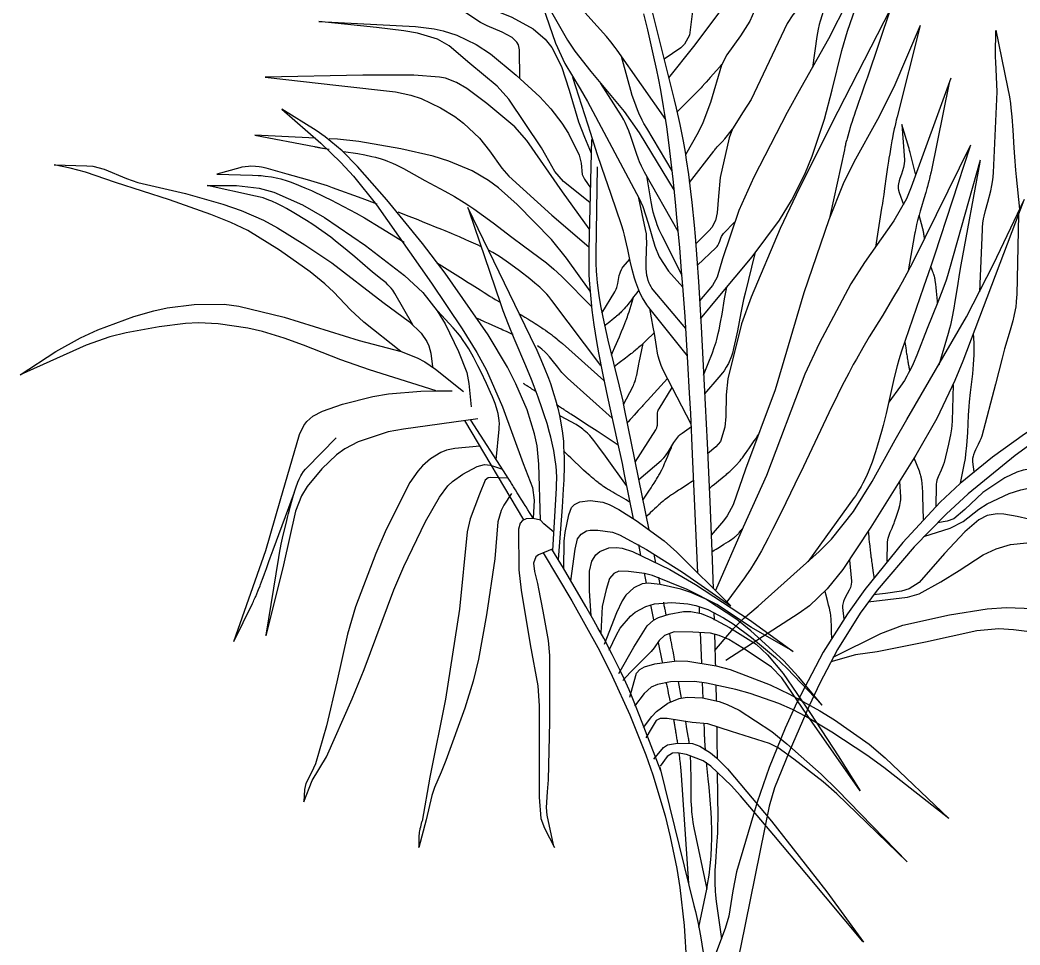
# Model space of a CAD drawing. Extents: x -537 to 919, y -2 to 1885.
# Drawn here: x -537 to 354, y 629 to 1455 of the extents above; entities that cross this region are included whole.
import ezdxf

# ---------------------------------------------------------------- set-up
doc = ezdxf.new("R2010")
doc.units = 0
doc.layers.get('0').update_dxf_attribs({"linetype": 'CONTINUOUS'})

msp = doc.modelspace()

# ---------------------------------------------------------------- linework, layer by layer
at = {"linetype": 'CONTINUOUS'}
for points in [[(136.06, 1726.6), (123.33, 1674.55), (115.14, 1647.1), (102.12, 1611.11), (95.91, 1593.02), (74.37, 1522.3), (63.6, 1472.21), (59.56, 1441.4), (55.33, 1433.12), (51.84, 1429.97), (36.95, 1419.86)], [(-184.16, 1678.38), (-126.38, 1602.75), (-120.87, 1594.57), (-112.3, 1576.82), (-99.49, 1538.78), (-92.11, 1520.24), (-64.56, 1463.99), (-49.02, 1436.75), (-42.6, 1427.09), (-28.39, 1408.77), (1.42, 1373.2), (14.63, 1354.25), (46.07, 1302.71)], [(41.14, 1403.09), (63.6, 1431.06), (94.93, 1473.29), (97.36, 1477.55), (100.61, 1486.83), (105.03, 1506.39), (108.64, 1515.53), (138.02, 1562.67), (145.31, 1578.17), (154.76, 1599.03), (160.54, 1608.84), (198.74, 1665.22)], [(195.53, 1606.06), (179.15, 1577.5), (153.69, 1527.41), (131.16, 1496.96), (124.74, 1482.82), (117.72, 1463.18), (113.54, 1453.74), (105.1, 1440.65), (92.85, 1423.66), (88.08, 1414.46), (78.28, 1381.06), (71.68, 1363.11), (67.51, 1354.54), (56.03, 1334.46)], [(225.63, 1610.9), (198.74, 1559.82), (194.94, 1551.86), (188.79, 1535.3), (178.17, 1501.42), (171.31, 1485.17), (163.63, 1473.76), (151.79, 1459.49), (146.83, 1451.78), (114.52, 1384.01), (107.55, 1372.73), (98.11, 1357.77), (94.93, 1349.63), (87.1, 1314.27), (85.56, 1297.62), (84.43, 1282.71), (82.7, 1275.88), (79.56, 1269.8), (77.31, 1267.12), (65.29, 1255)], [(226.15, 1612.86), (202.65, 1525.44), (201.75, 1522.22), (199.73, 1515.83), (197.48, 1509.51), (195.89, 1505.32), (192.53, 1496.99), (185.59, 1480.39), (182.27, 1472.07), (179.22, 1463.68), (177.84, 1459.45), (176.17, 1453.76), (175.43, 1450.89), (174.44, 1446.57), (173.27, 1439.99), (169.25, 1412.42)], [(38.4, 1365.99), (-4.95, 1427.91), (-6.73, 1430.39), (-10.46, 1435.25), (-14.38, 1439.98), (-22.56, 1449.2), (-33.65, 1461.35), (-39.02, 1467.53), (-44.13, 1473.87), (-46.55, 1477.12), (-49.6, 1481.57), (-51.04, 1483.84), (-53.09, 1487.33), (-55.88, 1492.74), (-90.03, 1565.34)], [(2.64, 1557.53), (46, 1383.59), (47.77, 1376.26), (51.02, 1361.52), (53.91, 1346.71), (55.64, 1336.8), (56.72, 1330.17), (58.69, 1316.89), (60.65, 1301.9), (61.81, 1291.88), (63.85, 1271.8), (64.73, 1261.74), (66.3, 1241.6), (67.63, 1221.44), (69.92, 1181.17), (73.56, 1111.88), (75.28, 1077.23), (77.68, 1025.26), (79.78, 973.27), (80.7, 947.27)], [(235.95, 1548.04), (200.69, 1471.42), (183.63, 1437.92), (158.88, 1394.24), (146.83, 1372.22), (116.98, 1314.49), (103.75, 1284.8), (89.06, 1241.59), (84.3, 1225.22), (80.24, 1218.01), (68.65, 1204.16)], [(69.54, 1188.18), (85.14, 1207.21), (115.5, 1243.55), (139.93, 1276.18), (150.75, 1293.64), (162.58, 1317.11), (169.16, 1333.24), (180.13, 1366.33), (186.97, 1392.56), (195.5, 1427.64), (200.69, 1444.9), (219.3, 1498.93), (234.42, 1544.73)], [(-233.55, 1500.57), (-187.65, 1491.18), (-170.79, 1486.38), (-138.01, 1473.33), (-98.88, 1457.26), (-79.93, 1447.02), (-69.02, 1437.8), (-63.26, 1430.23), (-54.64, 1413.2), (-47.58, 1392.17), (-39.21, 1363.98), (-34.03, 1350.25), (-27.95, 1336.12)], [(-91.78, 1402.9), (-92.11, 1428.23), (-92.95, 1432.54), (-94.29, 1435.02), (-98.49, 1439.18), (-107.4, 1444.04), (-120.82, 1449.58), (-126.77, 1452.66), (-156.66, 1472.4), (-172.67, 1479.9), (-233.55, 1500.57)], [(-82.8, 1500.61), (-59.79, 1434), (-51.64, 1416.07), (-38.01, 1393.38), (-31.39, 1381.94), (14.63, 1295.51), (17.9, 1288.43), (22.89, 1273.41), (28.87, 1253.11), (32.74, 1243.52), (41.07, 1230.68), (53.78, 1216.39)], [(238.88, 1464.74), (186, 1361.61), (154.67, 1298.75), (140.52, 1268.7), (114.52, 1207.4), (106.14, 1183.58), (93.95, 1134.72), (92.41, 1120.43), (92.12, 1101.09), (91.02, 1091.5), (87.18, 1078.78), (83.18, 1073.82), (75.73, 1067.86)], [(238.88, 1464.74), (218.32, 1403.85), (216.69, 1399.08), (215.58, 1395.9), (213.35, 1389.56), (210.36, 1381.1), (208.88, 1376.86), (207.42, 1372.62), (206.7, 1370.5), (205.29, 1366.24), (204.6, 1364.11), (203.59, 1360.91), (202.72, 1358.05), (202.29, 1356.62), (201.66, 1354.47), (200.76, 1351.24), (200.18, 1349.08), (199.89, 1348), (199.48, 1346.37), (198.94, 1344.2), (198.68, 1343.11), (198.3, 1341.48), (197.76, 1339.02), (184.95, 1279.37)], [(67.15, 961.45), (62.44, 1067.36), (60.72, 1103.75), (59.78, 1121.94), (58.26, 1149.22), (55.67, 1190.12), (53.71, 1217.37), (52.65, 1230.99), (50.95, 1251.42), (48.48, 1278.64), (47.14, 1292.25), (45.01, 1312.66), (41.51, 1343.26), (39.34, 1359.62), (37.69, 1370.5), (36.51, 1377.74), (33.96, 1392.18), (31.88, 1402.98), (30.43, 1410.16), (27.38, 1424.5), (22.45, 1445.94), (18.97, 1460.18)], [(-29.1, 1291.89), (-52.77, 1310.79), (-60.55, 1319.69), (-68.36, 1333.9), (-72.44, 1340.85), (-101.48, 1384.07), (-111.84, 1395.78), (-136.13, 1416.02), (-154.58, 1431.7), (-165.17, 1437.62), (-183.01, 1443.04), (-195.1, 1445.18), (-219.5, 1447.96), (-271.02, 1453.6)], [(-271.02, 1453.6), (-184.84, 1448.9), (-168.23, 1446.88), (-160.05, 1445.02), (-147.99, 1441.17), (-130.51, 1432.93), (-117.8, 1424.66), (-94.92, 1405.68), (-73.93, 1386.15), (-64.01, 1375.62), (-54.07, 1362.71), (-48.4, 1353.54), (-38.72, 1334.28), (-37.09, 1327.02), (-35.97, 1317.05), (-34.03, 1312.67), (-28.76, 1305.11)], [(265.32, 1450.01), (241.82, 1395.01), (227.33, 1365.97), (206.18, 1328.1), (196.78, 1308.57), (183.89, 1276.56), (161.52, 1211.33), (136.06, 1124.9), (109.62, 1054.18), (98.64, 1022.14), (93.39, 1012.42), (90.04, 1008.02), (78.94, 995.16)], [(265.32, 1450.01), (244.76, 1368.49), (244.03, 1365.52), (243.56, 1363.53), (243.25, 1362.2), (242.66, 1359.55), (242.23, 1357.56), (241.95, 1356.23), (241.41, 1353.56), (240.63, 1349.56), (240.13, 1346.88), (239.81, 1345.1), (239.18, 1341.52), (238.85, 1339.51), (238.19, 1335.48), (237.56, 1331.44), (237.15, 1328.75), (236.35, 1323.36), (235.2, 1315.27), (233.68, 1304.47), (232.9, 1299.08), (232.1, 1293.69), (231.69, 1291), (231.05, 1286.96), (225.45, 1252.21)], [(332.79, 1445.73), (343.41, 1394.98), (345.01, 1386.19), (345.86, 1380.29), (346.34, 1376.35), (347.13, 1368.44), (348.01, 1356.53), (348.91, 1340.6), (349.39, 1332.64), (350.3, 1320.72), (350.9, 1314.79), (354.12, 1285.96)], [(334.04, 1390.66), (332.79, 1417.54), (332.74, 1418.54), (332.68, 1420.56), (332.64, 1422.58), (332.63, 1423.92), (332.64, 1426.61), (332.65, 1427.96), (332.69, 1430.65), (332.89, 1438.72), (332.96, 1442.76), (332.99, 1444.78)], [(44.2, 1320.11), (21.49, 1358.17), (19, 1362.56), (17.45, 1365.55), (14.58, 1371.65), (13.26, 1374.75), (10.82, 1381.06), (8.62, 1387.45), (7.28, 1391.75), (4.84, 1400.41), (-0.9, 1422.12)], [(88.3, 1414.99), (86.62, 1413.12), (83.29, 1409.35), (81.09, 1406.82), (78.14, 1403.46), (76.67, 1401.78), (74.44, 1399.27), (73.32, 1398.02), (71.06, 1395.55), (69.92, 1394.32), (68.19, 1392.5), (66.44, 1390.69), (65.55, 1389.8), (48.57, 1372.8)], [(-29.71, 1268.47), (-53.7, 1301.39), (-85.55, 1347.43), (-96.1, 1359.52), (-121.15, 1380.31), (-138.82, 1393.66), (-148.13, 1399.11), (-158.05, 1402.82), (-163.3, 1403.8), (-186.09, 1405.62), (-231.68, 1405.68), (-318.79, 1403.8)], [(-318.79, 1403.8), (-253.22, 1396.29), (-202.64, 1390.65), (-188.79, 1387.83), (-179.82, 1384.78), (-162.36, 1376.56), (-149.7, 1368.7), (-141.94, 1362.77), (-127.7, 1349.31), (-118.84, 1338.02), (-107.85, 1322.47), (-101.48, 1315.49), (-63.07, 1280.72), (-30.12, 1252.53)], [(57.91, 1155.07), (23.45, 1198.27), (21.72, 1200.55), (20.64, 1202.11), (18.63, 1205.32), (17.7, 1206.96), (15.98, 1210.32), (14.43, 1213.77), (13.48, 1216.12), (11.76, 1220.91), (10.61, 1224.58), (8.59, 1232.07), (6.83, 1239.7), (4.64, 1249.96), (3.52, 1255.08), (1.69, 1262.68), (0.67, 1266.42), (-1.04, 1271.94), (-10.29, 1299.08), (-18.52, 1323.19), (-22.56, 1335.28), (-28.45, 1353.46), (-44.26, 1403.53)], [(292.74, 1402.96), (257.49, 1305.72), (253.13, 1295.33), (242.01, 1275.75), (215.67, 1238.53), (203.63, 1219.29), (175.25, 1166.08), (162.5, 1138.75), (128.23, 1048.38), (107.66, 1002.22), (82.75, 945.79)], [(49.64, 1266.2), (19.53, 1319.08), (18.56, 1320.84), (16.79, 1324.43), (15.19, 1328.11), (14.2, 1330.6), (12.37, 1335.65), (7.28, 1351), (5.43, 1356.03), (4.42, 1358.51), (2.22, 1363.36), (0.99, 1365.73), (-1.04, 1369.18), (-19.39, 1398.16)], [(291.2, 1398.7), (275.12, 1319.47), (274.68, 1317.38), (274.37, 1315.98), (274.15, 1315.05), (273.71, 1313.2), (273.37, 1311.81), (272.65, 1309.05), (271.9, 1306.29), (271.39, 1304.45), (270.33, 1300.78), (268.7, 1295.29), (266.5, 1287.98), (265.43, 1284.32), (264.39, 1280.65), (263.88, 1278.81), (263.16, 1276.04), (262.54, 1273.58), (262.25, 1272.35), (261.82, 1270.49), (261.42, 1268.63), (261.22, 1267.7), (260.85, 1265.83), (260.68, 1264.9), (260.43, 1263.49), (254.83, 1230.88)], [(318.66, 1212.26), (320.92, 1267.86), (321.03, 1269.77), (321.42, 1273.57), (322.02, 1277.35), (322.5, 1279.85), (323.66, 1284.84), (325.64, 1292.3), (328.3, 1302.25), (329.43, 1307.24), (330.31, 1312.27), (330.63, 1314.79), (330.91, 1318.61), (334.04, 1390.66)], [(-73.19, 1008.65), (-74.61, 1058.5), (-76.27, 1074.88), (-78.55, 1085.65), (-85.26, 1106.92), (-95.15, 1130.25), (-102.73, 1145.12), (-120.04, 1173.86), (-158.24, 1228.86), (-178.36, 1255.36), (-210.21, 1294.2), (-236.33, 1324.16), (-250.23, 1338.12), (-265.29, 1350.63), (-273.39, 1356.15), (-303.92, 1375.38)], [(-303.92, 1375.38), (-269.13, 1344.76), (-251.31, 1327.71), (-240.15, 1315.59), (-219.44, 1289.93), (-170.45, 1220.14), (-143.05, 1179.16), (-129.98, 1158.19), (-121.46, 1142.51), (-107.26, 1109.77), (-88.81, 1059.21), (-80.32, 1037.61), (-78.87, 1026.46), (-79.76, 1010.13)], [(59.63, 1309.95), (81.22, 1337.84), (81.56, 1338.27), (82.24, 1339.1), (82.95, 1339.92), (83.43, 1340.45), (84.41, 1341.5), (85.92, 1343.06), (87.92, 1345.13), (88.91, 1346.19), (89.87, 1347.26), (90.33, 1347.81), (91.02, 1348.65), (97.93, 1357.41)], [(248.92, 1361.64), (251.28, 1330.06), (251.32, 1328.96), (251.2, 1326.77), (250.84, 1324.57), (250.5, 1323.11), (249.63, 1320.17), (248.62, 1317.24), (247.29, 1313.36), (246.72, 1311.43), (246.06, 1308.56), (245.87, 1307.13), (245.78, 1305.25), (245.82, 1304.31), (245.99, 1302.92), (246.56, 1300.84), (250.5, 1290.08)], [(261.52, 1316.85), (261.06, 1318.65), (260.16, 1322.25), (258.39, 1329.47), (257.47, 1333.07), (256.84, 1335.46), (256.51, 1336.66), (256.01, 1338.44), (255.48, 1340.22), (255.21, 1341.11), (248.92, 1361.64)], [(-273.82, 1349.37), (-328.16, 1352.13)], [(-328.16, 1352.13), (-274.77, 1341.79), (-274.29, 1341.7), (-273.33, 1341.52), (-272.36, 1341.34), (-271.72, 1341.22), (-271.29, 1341.15), (-270.44, 1340.99), (-269.48, 1340.83), (-268.83, 1340.71), (-267.55, 1340.49), (-266.9, 1340.38), (-265.62, 1340.17), (-261.76, 1339.53)], [(-29.09, 1212.8), (-49.96, 1242.2), (-63.46, 1259.08), (-93.98, 1290.12), (-110.69, 1305.04), (-119.65, 1311.66), (-134.26, 1320.18), (-155.01, 1328.85), (-169.12, 1333.3), (-197.96, 1339.91), (-235.33, 1346.53), (-254.16, 1348.37), (-261.74, 1348.75)], [(-27.64, 1348.08), (-30.18, 1250.19), (-30.28, 1242.67), (-30.26, 1237.66), (-29.99, 1227.65), (-29.75, 1222.65), (-29.08, 1212.66), (-28.16, 1202.69), (-27.42, 1196.05), (-25.68, 1182.78), (-23.33, 1167.88), (-21.58, 1157.96), (-17.72, 1138.15), (-13.51, 1118.38), (-4.73, 1078.9), (-0.5, 1059.19), (1.51, 1049.34), (9.38, 1009.78)], [(310.37, 1343.05), (259.45, 1239.92), (253.56, 1228.5), (249.44, 1220.99), (246.62, 1216.03), (240.85, 1206.17), (231.97, 1191.5), (220.05, 1171.98), (214.2, 1162.17), (208.49, 1152.27), (205.72, 1147.28), (201.67, 1139.73), (195.65, 1127.97), (191.72, 1120.08), (184.04, 1104.23), (161.43, 1056.41), (153.71, 1040.56), (149.77, 1032.67), (141.29, 1015.47), (133.78, 1000.15), (129.93, 992.54), (123.9, 981.29), (119.67, 973.92), (117.47, 970.29), (114.06, 964.91), (110.49, 959.64), (108.64, 957.04), (93.08, 935.54)], [(309.57, 1341.42), (278.06, 1244.83), (274.9, 1235.29), (268.41, 1216.29), (255.16, 1178.38), (248.68, 1159.38), (246.25, 1151.55), (244.79, 1146.29), (242.18, 1135.68), (235.18, 1103.59), (232.53, 1092.95), (231.05, 1087.67), (227.45, 1075.49), (225.55, 1069.4), (222.48, 1060.35), (220.23, 1054.4), (219.03, 1051.47), (217.13, 1047.13), (214.36, 1041.46), (212.88, 1038.69), (210.5, 1034.63), (207.93, 1030.67), (206.57, 1028.74), (165.06, 971.42)], [(-249.02, 1337.56), (-236.27, 1335.58), (-229.92, 1334.47), (-223.59, 1333.15), (-220.44, 1332.4), (-215.23, 1330.89), (-211.84, 1329.71), (-209.6, 1328.85), (-205.18, 1326.99), (-201.91, 1325.47), (-195.46, 1322.22), (-176.41, 1311.73), (-158.64, 1302.16), (-149.87, 1297.21), (-141.28, 1291.96), (-137.07, 1289.18), (-132.7, 1286.17), (-124.07, 1280.03), (-115.55, 1273.77), (-98.67, 1260.99), (-88.4, 1253.37), (-74.67, 1243.25), (-67.95, 1238.01), (-61.44, 1232.56), (-58.29, 1229.72), (-53.7, 1225.29), (-27.77, 1199.06)], [(319.05, 1329.82), (291.56, 1232.71), (289.75, 1226.66), (288.45, 1222.66), (285.66, 1214.72), (281.12, 1202.92), (271.57, 1179.46), (262.43, 1155.84), (259.13, 1148.09), (257.35, 1144.29), (254.82, 1139.31), (253.47, 1136.88), (251.34, 1133.29), (247.84, 1128.08), (237.44, 1113.76)], [(-197.74, 1159), (-230.79, 1185.25), (-242.72, 1196.25), (-257.67, 1212), (-265.58, 1219.43), (-278.62, 1229.98), (-306.05, 1249.34), (-334.36, 1267.02), (-349.36, 1274.26), (-367.43, 1281.4), (-404.02, 1294.2), (-452.3, 1309.87), (-479.1, 1319.08), (-492.77, 1322.68), (-506.96, 1325.53)], [(-506.96, 1325.53), (-477.86, 1324.82), (-472.61, 1324.33), (-462.42, 1321.63), (-442.54, 1313.27), (-432.42, 1309.87), (-389.82, 1299.9), (-356.54, 1290.57), (-340.13, 1284.94), (-320.45, 1276.25), (-307.86, 1269.41), (-283.33, 1254.32), (-259.46, 1238.15), (-213.76, 1203.05), (-190.16, 1185.39), (-179.81, 1175.51), (-174.67, 1168.08), (-172.83, 1164.03), (-171.16, 1157.48), (-169.48, 1145.22)], [(-218.88, 1290.53), (-232.18, 1295.46), (-258.84, 1305.15), (-263.25, 1306.7), (-272.12, 1309.6), (-281.06, 1312.28), (-299.12, 1317.37), (-311.55, 1320.94), (-317.86, 1322.53), (-322.07, 1323.37), (-324.18, 1323.7), (-327.33, 1324.06), (-331.5, 1324.25), (-333.58, 1324.2), (-336.68, 1323.92), (-339.75, 1323.38), (-341.27, 1323), (-361.88, 1317.37)], [(-22.57, 1323.93), (-23.84, 1246.38), (-23.86, 1241.17), (-23.79, 1237.7), (-23.48, 1230.78), (-23.25, 1227.32), (-22.62, 1220.43), (-21.81, 1213.54), (-21.17, 1208.96), (-19.69, 1199.82), (-17.74, 1189.55), (-16.3, 1182.72), (-13.17, 1169.08), (-3.06, 1128.24), (0.07, 1114.63), (1.51, 1107.82), (23.5, 999.94)], [(318.51, 1327.92), (301.56, 1236.47), (300.36, 1229.63), (298.26, 1215.9), (296.41, 1203.68), (295.4, 1197.59), (293.66, 1188.51), (292.3, 1182.51), (291.55, 1179.52), (290.31, 1175.07), (281.98, 1146.74)], [(-361.88, 1317.37), (-330.03, 1316.43), (-325.01, 1316.18), (-322.5, 1315.98), (-318.75, 1315.58), (-313.15, 1314.74), (-307.59, 1313.62), (-304.83, 1312.94), (-299.34, 1311.35), (-296.62, 1310.44), (-292.56, 1308.91), (-283.54, 1305.15), (-277.61, 1302.55), (-265.95, 1297.13), (-260.21, 1294.31), (-248.88, 1288.48), (-237.72, 1282.38), (-230.35, 1278.17), (-215.75, 1269.45), (-194.71, 1256.52)], [(52.99, 1226.69), (35.2, 1262.12), (33.66, 1265.32), (32.7, 1267.49), (30.93, 1271.91), (30.12, 1274.15), (28.65, 1278.68), (27.38, 1283.27), (26.64, 1286.35), (25.41, 1292.56), (21.46, 1315.69)], [(-186.98, 1182.7), (-203.11, 1210.89), (-204.93, 1213.68), (-206.3, 1215.42), (-207.27, 1216.53), (-209.34, 1218.65), (-210.99, 1220.17), (-214.45, 1223.08), (-221.63, 1228.67), (-225.12, 1231.54), (-238.87, 1243.39), (-245.81, 1249.24), (-256.35, 1257.88), (-260.25, 1260.94), (-268.21, 1266.8), (-276.37, 1272.36), (-281.92, 1275.93), (-293.27, 1282.81), (-299.73, 1286.5), (-302.99, 1288.28), (-307.94, 1290.8), (-312.98, 1293.1), (-315.53, 1294.14), (-320.71, 1295.99), (-323.34, 1296.77), (-327.35, 1297.76), (-370.65, 1307.02)], [(-370.65, 1307.02), (-344.39, 1307.02), (-324.18, 1304.76), (-311.01, 1301.08), (-285.46, 1289.93), (-265.91, 1278.72), (-229.38, 1253.61), (-194.47, 1226.86), (-178.26, 1211.6), (-165.32, 1195.43), (-158.22, 1183.77), (-146.31, 1158.9), (-139.04, 1140.14), (-137.08, 1130.42), (-134.95, 1109.77)], [(56.37, 1179.65), (27.36, 1213.99), (26.14, 1215.56), (25.42, 1216.65), (24.17, 1218.91), (23.64, 1220.08), (22.75, 1222.49), (22.07, 1224.99), (21.72, 1226.7), (21.24, 1230.21), (21.04, 1232.92), (20.97, 1238.49), (21.43, 1249.92), (21.58, 1255.64), (21.43, 1261.25), (21.17, 1263.99), (20.51, 1268.01), (14.44, 1295.87)], [(82.35, 892.16), (98.85, 911.86), (107.75, 920.92), (120.79, 931.86), (127.25, 937.39), (175.23, 980.61), (186.35, 991.65), (205.81, 1016.16), (222.65, 1042.93), (243.23, 1080.08), (253.57, 1098.48), (306.74, 1190), (330.94, 1236.97), (358.35, 1294.92)], [(357.98, 1294.12), (303.52, 1150.54), (296.43, 1133.11), (280.13, 1099.3), (261.65, 1066.5), (221.26, 1002.22), (196.45, 964.54), (182.49, 947.17), (166.55, 932.04), (157.61, 925.61), (92, 883.37)], [(-138.5, 1287.79), (-82.42, 1172.43), (-76.65, 1160.23), (-73.88, 1154.04), (-69.91, 1144.64), (-66.2, 1135.13), (-64.46, 1130.34), (-61.26, 1120.67), (-59.81, 1115.8), (-57.84, 1108.46), (-56.3, 1101.89), (-55.62, 1098.59), (-54.71, 1093.63), (-53.61, 1086.15), (-52.85, 1078.65), (-52.6, 1074.88), (-52.34, 1068.79), (-52.25, 1064.73), (-52.23, 1056.61), (-52.54, 1044.41), (-52.94, 1036.28), (-54.02, 1020.05), (-57.49, 973.39)], [(-62.25, 981.34), (-58.99, 1037.14), (-58.85, 1040.2), (-58.81, 1046.31), (-59.07, 1052.41), (-59.4, 1056.47), (-60.4, 1064.58), (-61.42, 1070.63), (-62.22, 1074.66), (-64.07, 1082.69), (-65.12, 1086.69), (-67.39, 1094.67), (-69.89, 1102.6), (-71.64, 1107.86), (-75.32, 1118.32), (-78.85, 1127.76), (-81.31, 1133.99), (-86.39, 1146.31), (-96.76, 1170.74), (-101.77, 1182.99), (-106.48, 1195.37), (-108.68, 1201.63), (-136.96, 1284.62)], [(-126.67, 1252.81), (-128.76, 1253.77), (-132.96, 1255.67), (-137.16, 1257.54), (-139.97, 1258.77), (-145.6, 1261.21), (-149.83, 1263.02), (-152.66, 1264.21), (-158.32, 1266.58), (-161.16, 1267.75), (-166.83, 1270.08), (-172.52, 1272.39), (-176.31, 1273.92), (-183.91, 1276.97), (-191.19, 1279.87), (-194.83, 1281.31), (-200.31, 1283.46)], [(269.28, 1259.83), (269.25, 1260.05), (269.18, 1260.47), (269.11, 1260.9), (269.07, 1261.19), (268.99, 1261.76), (268.87, 1262.62), (268.76, 1263.38), (268.71, 1263.76), (268.63, 1264.34), (268.57, 1264.72), (268.54, 1264.91), (268.5, 1265.19), (268.43, 1265.62), (268.36, 1266), (268.32, 1266.19), (268.27, 1266.47), (268.21, 1266.75), (268.19, 1266.89), (268.13, 1267.18), (268.1, 1267.32), (268.05, 1267.53), (267.98, 1267.81), (267.95, 1267.95), (267.89, 1268.16), (267.84, 1268.37), (267.81, 1268.47), (264.43, 1280.81)], [(353.06, 1281.17), (351.53, 1209.53), (351.45, 1207.39), (351.12, 1203.13), (350.59, 1198.9), (350.13, 1196.09), (348.99, 1190.5), (347.99, 1186.33), (345.69, 1178.02), (340.69, 1161.45), (338.41, 1153.14), (332.47, 1129.92), (320.3, 1083.6), (319.43, 1081), (318.71, 1079.29), (317.04, 1075.91), (314.74, 1071.43), (313.72, 1069.18), (312.89, 1066.91), (312.57, 1065.76), (312.16, 1063.44), (312.08, 1062.27), (312.17, 1060.48), (313.23, 1051.7)], [(66.69, 1236.02), (83.18, 1251.41), (84.24, 1252.6), (84.82, 1253.48), (85.78, 1255.41), (86.58, 1257.46), (87.62, 1260.22), (88.22, 1261.54), (89.34, 1263.37), (90.04, 1264.18), (99.81, 1274.3)], [(-19.43, 1146.68), (-63.07, 1204.62), (-65.79, 1208.01), (-67.71, 1210.17), (-71.77, 1214.31), (-73.89, 1216.29), (-78.28, 1220.11), (-82.82, 1223.79), (-92.11, 1230.93), (-99.85, 1236.76), (-103.75, 1239.6), (-109.72, 1243.67), (-115.88, 1247.42), (-119.05, 1249.15)], [(-18.45, 1193.13), (-6.87, 1212.14), (-5.7, 1214.5), (-5.11, 1216.17), (-4.26, 1219.67), (-2.94, 1226.84), (-2.33, 1229.12), (-1.96, 1230.23), (-1.01, 1232.32), (-0.43, 1233.31), (0.63, 1234.69), (6.48, 1241.32)], [(117.78, 1246.32), (109.28, 1211.2), (107.92, 1205.28), (105.47, 1193.38), (102.42, 1177.46), (100.8, 1169.52), (99.02, 1161.59), (98.04, 1157.65), (97.26, 1154.99), (96.64, 1153.25), (95.17, 1149.86), (94.34, 1148.2), (92.49, 1144.97), (90.44, 1141.87), (88.97, 1139.86), (85.87, 1136.04), (73.08, 1121.26)], [(-165.86, 1238.49), (-151.78, 1229.56), (-144.74, 1225.09), (-137.71, 1220.63), (-134.19, 1218.4), (-127.14, 1213.94), (-123.62, 1211.72), (-118.34, 1208.38), (-118.03, 1208.19), (-117.41, 1207.8), (-116.79, 1207.41), (-116.38, 1207.15), (-115.55, 1206.64), (-114.93, 1206.26), (-113.68, 1205.5), (-112.43, 1204.74), (-109.94, 1203.23)], [(280.92, 1202.41), (280.77, 1203.91), (280.48, 1206.93), (279.93, 1212.97), (279.64, 1215.98), (279.31, 1218.97), (279.13, 1220.46), (278.83, 1222.67), (278.76, 1223.14), (278.58, 1224.07), (278.36, 1225), (278.19, 1225.62), (278.07, 1226.03), (277.82, 1226.85), (277.51, 1227.76), (277.3, 1228.37), (276.85, 1229.59), (276.38, 1230.8), (275.76, 1232.43), (275.46, 1233.24), (275.03, 1234.46), (274.82, 1235.07)], [(14.43, 1213.76), (13.34, 1212.38), (12.63, 1211.46), (11.21, 1209.6), (9.8, 1207.73), (7.93, 1205.24), (6.98, 1204), (5.55, 1202.15), (4.83, 1201.23), (3.36, 1199.41), (2.61, 1198.51), (1.46, 1197.18), (0.29, 1195.87), (-0.31, 1195.23), (-0.84, 1194.67), (-1.2, 1194.3), (-1.93, 1193.58), (-3.04, 1192.52), (-3.8, 1191.84), (-4.31, 1191.38), (-5.34, 1190.49), (-6.13, 1189.83), (-7.71, 1188.54), (-9.32, 1187.26), (-11.46, 1185.57), (-12.53, 1184.72), (-14.13, 1183.44), (-14.92, 1182.79), (-16.1, 1181.81)], [(72.22, 1137.79), (76.37, 1148.4), (80.08, 1157.83), (81.78, 1162.59), (83.31, 1167.42), (83.99, 1169.86), (85.27, 1174.99), (86.04, 1178.42), (87.43, 1185.32), (88.68, 1192.24), (90.99, 1206.11), (92.83, 1216.5)], [(-9.89, 1155.72), (-8.9, 1158.08), (-6.89, 1162.81), (-2.85, 1172.25), (-0.86, 1176.98), (0.45, 1180.15), (1.09, 1181.73), (2.04, 1184.12), (2.98, 1186.51), (3.44, 1187.71), (3.71, 1188.44), (4.24, 1189.91), (4.76, 1191.38), (5.09, 1192.37), (5.73, 1194.35), (6.66, 1197.33), (8.46, 1203.31), (9.38, 1206.3), (9.85, 1207.79)], [(-537.49, 1138.25), (-505.55, 1158.9), (-483.48, 1171.29), (-468.07, 1178.25), (-435.97, 1190.24), (-418.15, 1195.4), (-406.18, 1197.89), (-382.01, 1200.92), (-355.43, 1201.26), (-342.26, 1199.49), (-301.79, 1189.52), (-235.06, 1168.87), (-197.43, 1158.9), (-183.12, 1153.34), (-176.34, 1149.73), (-166.9, 1143.24), (-142.05, 1123.3)], [(-112.75, 1062.5), (-110.1, 1089.83), (-109.99, 1091.38), (-109.93, 1094.47), (-110.11, 1097.54), (-110.35, 1099.58), (-111.08, 1103.63), (-111.83, 1106.65), (-112.41, 1108.66), (-113.75, 1112.66), (-116.11, 1118.61), (-117.84, 1122.56), (-121.46, 1130.42), (-126.48, 1141.11), (-129.04, 1146.35), (-133.04, 1154.04), (-137.3, 1161.48), (-139.57, 1165.09), (-142.76, 1169.78), (-144.44, 1172.07), (-147.06, 1175.42), (-151.28, 1180.27), (-165.16, 1195.2)], [(61.2, 1094.09), (36.18, 1142.48), (34.37, 1146.44), (33.37, 1149.15), (32.78, 1150.99), (31.76, 1154.72), (31.12, 1157.57), (30.07, 1163.35), (28.34, 1175.02), (27.36, 1180.79), (24.21, 1197.31)], [(-97.7, 1174.09), (-98.89, 1174.63), (-100.48, 1175.34), (-101.27, 1175.7), (-103.65, 1176.77), (-106.82, 1178.19), (-108.41, 1178.91), (-113.17, 1181.05), (-119.52, 1183.9), (-122.69, 1185.33), (-124.28, 1186.04), (-126.39, 1186.99), (-127.45, 1187.47), (-129.83, 1188.54)], [(-92.52, 1192.93), (-88.95, 1190.81), (-87.17, 1189.75), (-84.5, 1188.13), (-81.85, 1186.5), (-80.53, 1185.68), (-77.89, 1184.01), (-76.58, 1183.17), (-74.62, 1181.89), (-72.03, 1180.17), (-70.74, 1179.29), (-68.82, 1177.96), (-66.92, 1176.61), (-65.98, 1175.93), (-64.31, 1174.7), (-63.48, 1174.08), (-62.24, 1173.14), (-60.4, 1171.71), (-58.58, 1170.25), (-57.68, 1169.51), (-55.9, 1168.02), (-55.02, 1167.26), (-53.7, 1166.1), (-16.67, 1133.13)], [(-166.18, 1124.01), (-225.83, 1142.53), (-251.26, 1151.51), (-284.76, 1164.77), (-301.79, 1171.01), (-321.18, 1176.81), (-334.28, 1179.82), (-360.72, 1183.83), (-378.19, 1184.53), (-389.91, 1183.98), (-413.25, 1180.98), (-442.89, 1175.59), (-457.47, 1172.07), (-478.57, 1164.6), (-537.49, 1138.25)], [(612.41, 1177.99), (511.02, 1150.02), (484.16, 1142), (431.17, 1123.33), (419.07, 1118.46), (395.62, 1107.33), (373.02, 1094.55), (358.35, 1085.2), (329.77, 1064.85), (301.18, 1041.3), (283.37, 1024.58), (249.92, 988.57), (216.04, 946.64), (200.43, 924.9), (178.95, 890.69), (155.38, 845.83), (144.91, 822.91), (130.78, 787.72), (120.04, 757.03), (101.63, 694.91), (98.41, 677.89), (94.73, 655.08), (91.5, 644.06), (75.2, 600.86)], [(28.25, 1175.57), (26.44, 1173.88), (22.84, 1170.48), (19.64, 1167.46), (18.03, 1165.96), (16.41, 1164.47), (15.59, 1163.73), (13.95, 1162.26), (13.12, 1161.54), (11.87, 1160.46), (11.18, 1159.88), (9.79, 1158.74), (8.39, 1157.6), (7.45, 1156.85), (5.56, 1155.37), (2.7, 1153.18), (-3.05, 1148.83), (-5.91, 1146.65), (-7.34, 1145.55)], [(607.34, 1170.36), (512.28, 1142.39), (454.61, 1123.75), (426.1, 1113.15), (416.93, 1109.28), (399.31, 1100.2), (382.46, 1089.69), (350.05, 1066.12), (308.24, 1031.9), (288.49, 1013.75), (260.06, 984.76), (226.89, 945.97), (211.83, 925.6), (191.62, 893.23), (175.99, 863.22), (166.37, 842.95), (148.53, 801.7), (135.52, 769.83), (130.78, 753.39), (105.44, 628.81), (83.24, 522.87)], [(301.3, 1041.41), (304.68, 1057.97), (305.7, 1063.68), (306.24, 1067.5), (307.04, 1075.18), (307.79, 1086.77), (308.53, 1102.25), (309.05, 1109.98), (309.43, 1114.15), (310.34, 1122.5), (312.32, 1139.2), (313.1, 1147.56), (313.55, 1155.91), (313.6, 1160.09), (313.42, 1166.36), (312.92, 1175.33)], [(-9.33, 1099.57), (-49.02, 1135.1), (-52.16, 1138.17), (-54.13, 1140.37), (-57.87, 1144.96), (-62.72, 1151.23), (-65.21, 1154.28), (-67.81, 1157.19), (-69.17, 1158.57), (-72.05, 1161.15), (-73.57, 1162.34), (-75.99, 1163.96)], [(0.68, 1111.77), (9.06, 1127.58), (9.43, 1128.32), (9.67, 1128.81), (10.11, 1129.82), (10.32, 1130.32), (10.72, 1131.35), (11.08, 1132.38), (11.3, 1133.08), (11.44, 1133.55), (11.71, 1134.49), (11.86, 1135.02), (12.13, 1136.09), (12.38, 1137.17), (12.54, 1137.9), (12.84, 1139.35), (13.25, 1141.54), (13.77, 1144.47), (14.04, 1145.93), (14.45, 1148.11), (14.68, 1149.19), (18.31, 1166.22)], [(251.62, 1168.1), (251.83, 1166.76), (251.97, 1165.87), (252.24, 1164.09), (252.51, 1162.3), (252.87, 1159.92), (253.05, 1158.73), (253.32, 1156.94), (253.46, 1156.05), (253.65, 1154.86), (253.74, 1154.26), (253.88, 1153.37), (254.1, 1152.03), (254.32, 1150.7), (254.43, 1150.03), (254.48, 1149.72), (254.51, 1149.51), (254.59, 1149.1), (254.7, 1148.48), (254.78, 1148.07), (254.83, 1147.79), (254.94, 1147.24), (255.02, 1146.83), (255.18, 1146.01), (255.35, 1145.19), (255.58, 1144.09), (255.69, 1143.54), (255.86, 1142.72), (255.94, 1142.31), (256.06, 1141.69)], [(40.15, 1134.8), (22.17, 1115.37), (21.49, 1114.63), (21.04, 1114.14), (20.14, 1113.16), (19.69, 1112.67), (18.79, 1111.69), (17.89, 1110.7), (17.29, 1110.05), (16.1, 1108.73), (14.76, 1107.25), (13.86, 1106.26), (12.08, 1104.28), (10.29, 1102.3), (7.91, 1099.66), (6.72, 1098.34), (4.94, 1096.37), (4.04, 1095.38)], [(-346.81, 900.31), (-318.12, 981.6), (-305.34, 1025.74), (-288.3, 1084.85), (-284.46, 1093.04), (-281.6, 1096.64), (-276.23, 1101.23), (-267.76, 1105.93), (-249.96, 1111.91), (-222.66, 1118.89), (-208.79, 1121.16), (-179.93, 1123.63), (-165.48, 1124.01), (-151.99, 1124.01)], [(-77.28, 1123.24), (-77.55, 1123.42), (-77.92, 1123.66), (-78.1, 1123.77), (-78.65, 1124.13), (-79.38, 1124.6), (-79.74, 1124.83), (-80.84, 1125.54), (-82.3, 1126.48), (-83.03, 1126.95), (-83.76, 1127.43), (-84.12, 1127.66), (-84.67, 1128.01), (-84.91, 1128.17), (-85.24, 1128.38), (-85.4, 1128.49), (-85.76, 1128.72), (-86.31, 1129.07), (-86.86, 1129.43), (-87.13, 1129.6), (-87.31, 1129.72), (-87.56, 1129.88), (-87.68, 1129.96), (-87.95, 1130.13), (-88.36, 1130.4)], [(11.24, 1060.17), (29.66, 1089.06), (30.01, 1089.67), (30.55, 1090.93), (30.89, 1092.27), (31.04, 1093.2), (31.17, 1095.11), (31.11, 1098.06), (31.03, 1102.01), (31.17, 1103.92), (31.55, 1105.74), (31.85, 1106.61), (32.47, 1107.85), (44.23, 1126.91)], [(294.8, 1129.4), (293.79, 1097.12), (293.54, 1092.94), (293.25, 1090.16), (292.43, 1084.63), (291.92, 1081.88), (290.74, 1076.39), (286.7, 1060.01), (286.02, 1057.69), (285.45, 1056.17), (284.13, 1053.17), (281.4, 1047.21), (280.34, 1044.18), (279.87, 1042.12), (279.72, 1041.08), (279.62, 1039.48), (279.46, 1020.69)], [(-4, 1075.59), (-22.76, 1087.84), (-32.14, 1093.97), (-41.52, 1100.09), (-46.21, 1103.15), (-46.68, 1103.46), (-47, 1103.67), (-47.42, 1103.94), (-47.63, 1104.08), (-47.95, 1104.29), (-48.37, 1104.56), (-48.58, 1104.7), (-49.22, 1105.11), (-49.64, 1105.38), (-49.92, 1105.57), (-50.29, 1105.81), (-50.48, 1105.93), (-50.8, 1106.14), (-51.22, 1106.41), (-51.43, 1106.55), (-52.07, 1106.96), (-52.49, 1107.23), (-53.33, 1107.78), (-54.6, 1108.6), (-57.14, 1110.24), (-58.41, 1111.06), (-59.04, 1111.47)], [(-129.27, 1099.09), (-195.3, 1089.83), (-209.01, 1087.2), (-235.76, 1078.44), (-247.8, 1072.2), (-255.08, 1066.96), (-268.42, 1054.23), (-281.34, 1038.49), (-286.53, 1030.12), (-291.85, 1016.49), (-302.5, 968.78), (-318.14, 905.48)], [(-140.98, 1097.48), (-88.27, 1008.69)], [(-79.88, 1010.33), (-81.94, 1013.68), (-82.98, 1015.35), (-84.54, 1017.86), (-86.09, 1020.37), (-86.87, 1021.62), (-88.43, 1024.13), (-89.21, 1025.38), (-90.39, 1027.26), (-91.95, 1029.76), (-92.74, 1031.01), (-93.91, 1032.89), (-95.68, 1035.7), (-97.26, 1038.2), (-98.05, 1039.45), (-99.23, 1041.32), (-100.42, 1043.19), (-101.01, 1044.12), (-102.2, 1045.99), (-102.8, 1046.92), (-103.69, 1048.32), (-135.38, 1097.9)], [(3.47, 1039.46), (-15.3, 1065.57), (-22.05, 1074.98), (-25.6, 1079.6), (-29.38, 1083.98), (-31.38, 1086.04), (-34.17, 1088.62), (-35.63, 1089.83), (-37.9, 1091.52), (-40.29, 1093.05), (-41.53, 1093.76), (-55.4, 1101.29)], [(14.38, 1044.82), (34.35, 1061.81), (35.19, 1062.57), (36.77, 1064.21), (38.22, 1065.97), (40.82, 1069.79), (45.61, 1077.79), (47.32, 1080.33), (48.24, 1081.54), (50.22, 1083.8), (51.31, 1084.83), (53.08, 1086.24), (61.3, 1092.05)], [(-318, 906.02), (-306.76, 975.19), (-306.07, 979.18), (-304.48, 987.12), (-302.7, 995.02), (-300.19, 1005.53), (-298.95, 1010.79), (-298.07, 1014.37), (-296.11, 1021.47), (-294.67, 1026.74), (-292.7, 1033.85), (-291.61, 1037.38), (-289.71, 1042.52), (-288.61, 1045), (-286.95, 1048.17), (-286.03, 1049.7), (-284.51, 1051.89), (-282.83, 1053.96), (-281.91, 1054.94), (-255.64, 1082)], [(77.17, 1036.71), (78.09, 1037.5), (79.94, 1039.06), (81.81, 1040.61), (85.58, 1043.66), (88.93, 1046.38), (90.6, 1047.74), (92.25, 1049.12), (93.07, 1049.82), (94.69, 1051.23), (95.49, 1051.94), (96.68, 1053.02), (97.72, 1054), (98.24, 1054.49), (99, 1055.23), (100.14, 1056.37), (101.24, 1057.52), (101.79, 1058.11), (102.62, 1059.03), (103.16, 1059.65), (104.23, 1060.9), (104.76, 1061.54), (105.8, 1062.83), (106.82, 1064.13), (107.49, 1065.01), (108.81, 1066.79), (110.26, 1068.82), (111.21, 1070.18), (113.1, 1072.93), (114.97, 1075.69), (117.46, 1079.38), (118.72, 1081.21), (119.99, 1083.04), (120.63, 1083.94), (121.61, 1085.29)], [(-127.31, 1074.45), (-149.51, 1072.49), (-157.16, 1070.91), (-162.03, 1068.96), (-171.31, 1063.28), (-178.59, 1056.95), (-182.73, 1052.32), (-189.66, 1042), (-210.95, 1000.25), (-220.06, 978.72), (-238.23, 931.16), (-245.29, 906.81), (-255.04, 864.24), (-264.22, 825.12), (-273.97, 791.17), (-277.48, 783.52), (-282.59, 773.5), (-283.72, 768.16), (-284.3, 757.23)], [(18.13, 1026.42), (18.7, 1027.31), (19.85, 1029.09), (21.01, 1030.86), (23.36, 1034.39), (25.45, 1037.52), (26.49, 1039.09), (28.03, 1041.46), (29.53, 1043.84), (30.27, 1045.04), (31.23, 1046.66), (31.7, 1047.47), (32.4, 1048.69), (33.41, 1050.54), (33.9, 1051.47), (34.85, 1053.34), (35.76, 1055.23), (36.35, 1056.51), (36.74, 1057.36), (37.5, 1059.06), (38.06, 1060.35), (39.16, 1062.94), (40.24, 1065.53), (41.66, 1069), (42.38, 1070.74), (43.46, 1073.33), (44.01, 1074.63), (44.85, 1076.56)], [(6.41, 1024.65), (5.36, 1025.29), (3.25, 1026.55), (1.12, 1027.79), (-3.16, 1030.22), (-6.97, 1032.39), (-8.87, 1033.48), (-10.75, 1034.59), (-11.69, 1035.16), (-13.55, 1036.3), (-14.48, 1036.89), (-15.85, 1037.78), (-17.06, 1038.59), (-17.66, 1039), (-18.56, 1039.63), (-19.89, 1040.59), (-21.21, 1041.58), (-21.86, 1042.08), (-23.07, 1043.05), (-23.88, 1043.7), (-25.47, 1045.02), (-26.27, 1045.69), (-27.84, 1047.03), (-29.39, 1048.39), (-30.42, 1049.31), (-32.47, 1051.15), (-34.75, 1053.25), (-36.26, 1054.66), (-39.26, 1057.5), (-42.25, 1060.35), (-46.23, 1064.16), (-48.23, 1066.05), (-51.25, 1068.87), (-52.77, 1070.27)], [(268.23, 1009.03), (267.81, 1030.01), (267.74, 1032.96), (267.69, 1034.44), (267.58, 1036.67), (267.48, 1038.16), (267.42, 1038.9), (267.32, 1040.01), (267.17, 1041.48), (267.07, 1042.22), (266.92, 1043.32), (266.74, 1044.41), (266.64, 1044.96), (266.46, 1045.92), (266.36, 1046.4), (266.19, 1047.12), (265.93, 1048.19), (265.63, 1049.25), (265.48, 1049.78), (265.13, 1050.82), (264.95, 1051.34), (264.66, 1052.12), (260.08, 1063.88)], [(-284.29, 757.26), (-276.84, 776.22), (-264.22, 797.5), (-241.08, 849.02), (-230.38, 875.16), (-204, 946.5), (-195.25, 967.09), (-175.89, 1007.48), (-163.43, 1029.02), (-155.82, 1039.12), (-151.87, 1043.09), (-142.63, 1049.47), (-129.87, 1056.32), (-123.13, 1058.11), (-117.97, 1057.53), (-107.07, 1054.08)], [(423.84, 1040.7), (391.38, 1052.02), (383.01, 1054.11), (377.25, 1054.76), (365.77, 1054.53), (357.24, 1053.02), (351.65, 1051.32), (340.78, 1046.38), (321.42, 1033.22), (305.18, 1018.19), (295.31, 1009.78), (289.56, 1007.54), (280.82, 1006.29)], [(-103.63, 1046.02), (-117.97, 1046.6), (-119.79, 1046.33), (-122.63, 1044.08), (-127.72, 1031.64), (-136.06, 1009.63), (-138.61, 998.27), (-145.5, 929.24), (-158.11, 848.7), (-171.88, 779.09), (-178.76, 739.97)], [(63.49, 1043.93), (60.66, 1042.07), (58.76, 1040.84), (54.95, 1038.41), (51.57, 1036.25), (49.88, 1035.17), (47.36, 1033.52), (44.85, 1031.85), (43.61, 1031), (41.96, 1029.86), (41.14, 1029.28), (39.91, 1028.4), (38.09, 1027.05), (37.42, 1026.54), (36.09, 1025.48), (34.78, 1024.39), (33.92, 1023.65), (33.35, 1023.16), (32.23, 1022.15), (30.98, 1021), (30.16, 1020.22), (28.52, 1018.66), (26.89, 1017.08), (24.71, 1014.98), (23.62, 1013.94), (21.97, 1012.39), (21.14, 1011.62)], [(235.86, 971.81), (236.32, 988.95), (236.52, 991.06), (236.8, 992.43), (237.62, 995.13), (238.7, 997.79), (240.31, 1001.31), (241.11, 1003.07), (242.17, 1005.75), (242.62, 1007.11), (244.23, 1011.97), (246.47, 1018.47), (247.37, 1021.74), (247.97, 1025.04), (248.12, 1026.7), (248.13, 1029.22), (247.34, 1043.13)], [(268.69, 993.95), (292.06, 1001.27), (303.65, 1007.29), (317.7, 1018.31), (325.17, 1023.2), (344.89, 1032.28), (355.15, 1035.73), (370.02, 1038.82), (377.58, 1038.96), (388.26, 1036.36), (423.24, 1020.07), (438.2, 1013.09)], [(-346.81, 900.31), (-330.18, 934.25), (-329.36, 935.95), (-328.82, 937.1), (-327.77, 939.39), (-327.26, 940.54), (-326.25, 942.86), (-325.28, 945.19), (-324.64, 946.75), (-323.4, 949.88), (-322.94, 951.05), (-322.05, 953.42), (-321.16, 955.79), (-320.58, 957.37), (-319.44, 960.54), (-317.75, 965.31), (-315.52, 971.68), (-314.4, 974.86), (-312.7, 979.62), (-311.83, 982), (-292.79, 1033.57)], [(-99.04, 1032.22), (-105.92, 1021.86), (-108.46, 1017.2), (-111.43, 1007.04), (-113.95, 974.11), (-121.41, 924.06), (-128.69, 884.43), (-133.45, 864.81), (-140.65, 840.92), (-157.54, 794.05), (-161.87, 783.73), (-167.81, 770.05), (-170.16, 762.99), (-175.32, 741.12), (-181.63, 716.45)], [(-52.5, 965.01), (-52.01, 989.7), (-51.33, 997.62), (-47.99, 1013.29), (-45.47, 1019.72), (-42.83, 1022.5), (-38.28, 1025), (-29.06, 1025.95), (-17.55, 1024.5), (-11.86, 1022.5), (-3.3, 1018.12), (12.23, 1008.11), (36.95, 990), (48.37, 979.92), (96.28, 932.36)], [(-61.29, 997.76), (-70.36, 1005.24), (-73.19, 1008.65), (-79.72, 1010.08), (-86.1, 1009.77), (-89.29, 1008.11), (-91.35, 1005.83), (-92.73, 1000.63), (-92.48, 964.11), (-90.43, 945.98), (-82.41, 897.66), (-75.52, 860.84), (-74.42, 842.82), (-74.38, 806.76), (-74.38, 761.32), (-72.9, 742.45), (-69.79, 733.7), (-60.61, 716.45)], [(473.68, 949.13), (434.48, 979.35), (425.43, 985.4), (405.75, 995.01), (372.64, 1006.91), (352.03, 1011.92), (340.08, 1013.94), (334.03, 1014.14), (325.17, 1012.55), (317.73, 1008.91), (305.18, 998.14), (287.06, 978.72), (264.58, 953.03), (255.6, 947.3), (248.8, 945.1), (234.59, 943.01), (223.83, 942.01)], [(-46.18, 954.33), (-42.26, 982.8), (-40.31, 991.86), (-37.09, 996.03), (-32.16, 998.94), (-28.84, 999.64), (-22.18, 999.48), (-9.14, 997.71), (-2.68, 995.46), (21.41, 982.23), (53.53, 962.09), (96.55, 932.18)], [(79.52, 980.26), (81.78, 981.7), (83.3, 982.64), (86.34, 984.51), (90.39, 987.01), (92.41, 988.28), (94.41, 989.57), (95.41, 990.22), (97.39, 991.56), (98.37, 992.24), (99.83, 993.28), (100.14, 993.52), (100.74, 994), (101.33, 994.52), (101.7, 994.87), (102.43, 995.6), (102.96, 996.17), (103.3, 996.56), (103.99, 997.34), (104.66, 998.13), (105.56, 999.19), (106.01, 999.71), (106.71, 1000.48), (107.06, 1000.86)], [(218.98, 998.65), (219.16, 997.05), (219.27, 995.99), (219.5, 993.86), (219.73, 991.73), (220.03, 988.89), (220.18, 987.47), (220.41, 985.35), (220.53, 984.28), (220.69, 982.86), (220.77, 982.15), (220.89, 981.09), (221.01, 980.03), (221.07, 979.5), (221.2, 978.43), (221.27, 977.9), (221.36, 977.11), (221.46, 976.36), (221.52, 975.87), (221.64, 974.88), (221.84, 973.4), (221.97, 972.41), (222.05, 971.75), (222.23, 970.43), (222.43, 968.95), (222.57, 967.96), (222.84, 965.99), (223.11, 964.01), (223.48, 961.38), (223.66, 960.06), (223.93, 958.09), (224.07, 957.1)], [(219.07, 935.69), (253.96, 939.87), (264.41, 942.9), (283.94, 953.66), (300.21, 963.6), (321.6, 977.46), (333.29, 983.1), (346.02, 986.68), (372.01, 989.37), (387.45, 990.3), (395.13, 989.37), (409.29, 984.62), (418.18, 980.09), (434.48, 968.69), (483.12, 928.7)], [(-62.97, 982.53), (-74.95, 977.62), (-77.47, 975.89), (-79.44, 970.23), (-78.62, 962.7), (-75.93, 951.96), (-74.95, 947.13), (-71.28, 927.44), (-66.27, 901.15), (-65.2, 887.88), (-65.2, 828.62), (-66.34, 776.85), (-67.24, 766.25), (-68.26, 752.15), (-67.49, 745.21), (-61.94, 718.95)], [(34.02, 784.75), (15.45, 833.48), (10.99, 844.75), (7.86, 852.21), (5.72, 857.15), (1.28, 866.97), (-2.17, 874.29), (-9.35, 888.8), (-16.87, 903.14), (-22.04, 912.61), (-25.56, 918.89), (-32.71, 931.37), (-52.86, 965.6), (-63.04, 982.65)], [(-27.99, 923.18), (-29.64, 945.41), (-29.6, 963.05), (-27.34, 971.87), (-23.75, 977.58), (-20.37, 980.54), (-12.43, 983.95), (-5.31, 984.28), (-0.48, 983.58), (8.79, 980.5), (42.06, 964.39), (65, 951.16), (113.18, 919.52), (152.18, 891.33)], [(14.02, 986.92), (16.05, 976.97)], [(-70.84, 979.33), (-45.39, 936.45), (-20.66, 892.16), (-9.24, 869.47), (6.57, 834.77), (20.6, 799.28), (26.89, 781.26), (37.88, 744.64), (42.54, 726.05), (48.4, 697.84), (51.17, 680.9), (55.03, 647.02), (57.02, 613.12), (57.27, 545.29), (55.16, 435.82), (50.94, 381.3), (37.17, 263.3)], [(27.88, 978.14), (29.45, 970.28)], [(202.24, 972.78), (204.04, 954.21), (204.09, 953.29), (203.96, 951.48), (203.55, 949.71), (203.16, 948.54), (202.16, 946.22), (200.31, 942.79), (197.85, 938.21), (196.89, 935.89), (196.27, 933.53), (196.13, 932.34), (196.17, 930.52), (197.31, 920.28)], [(151.91, 891.53), (114.9, 912.62), (83.93, 933.33), (57.54, 946.56), (26.57, 959.21), (19.52, 961.02), (5.35, 962.66), (-3.46, 962.96), (-7.84, 960.94), (-11.62, 956.59), (-14.72, 946.56), (-18.17, 931.6), (-19.36, 907.73)], [(19.23, 961.3), (21.03, 952.37)], [(31.96, 957.62), (33.26, 951.01)], [(177.99, 843.58), (156.77, 868.89), (143.46, 883.26), (114.33, 909.74), (101.73, 920.02), (74.18, 937.93), (60.88, 944.03), (51.8, 946.95), (33.45, 951.16), (22.92, 952.35), (17.58, 951.75), (9.94, 948.28), (2.93, 941.6), (-0.5, 936.66), (-5.55, 925.85), (-16.45, 897.66)], [(186.59, 903.58), (186.5, 905.28), (186.45, 906.42), (186.39, 908.7), (186.34, 910.98), (186.28, 914.02), (186.24, 915.54), (186.15, 917.81), (186.09, 918.95), (185.98, 920.46), (185.91, 921.22), (185.8, 922.35), (185.66, 923.48), (185.58, 924.04), (185.41, 925.17), (185.31, 925.73), (185.15, 926.57), (184.72, 928.67), (184.41, 930.06), (183.77, 932.83), (183.44, 934.21), (182.76, 936.97), (181.39, 942.48), (180.72, 945.24)], [(-11.86, 892.48), (-5.55, 906.29), (-2.14, 912.29), (7.07, 922.97), (11.24, 926.54), (20.84, 931.6), (28.47, 933.8), (43.78, 935.05), (58.11, 933.87), (65.25, 932.45), (75.9, 928.72), (89.98, 921.45), (98.61, 916.1), (114.9, 903.99), (136.38, 886.02), (146.44, 876.37), (177.99, 843.58)], [(24.95, 932.89), (27.6, 919.66)], [(36.32, 935.4), (36.56, 934.12), (36.67, 933.56), (36.82, 932.8), (36.89, 932.43), (37.06, 931.58), (37.22, 930.73), (37.44, 929.6), (37.55, 929.03), (38.2, 925.63), (38.53, 923.94)], [(68.71, 925.47), (68.47, 931.04)], [(187.83, 886.28), (230.22, 907.3), (249.86, 914.89), (291.44, 924.21), (325.17, 929.42), (342.03, 930.48), (358.07, 930), (368.76, 928.72), (390.13, 924.21), (414.77, 916.44), (426.58, 911.63), (443.85, 902.91), (466.31, 889.38), (476.97, 882.02), (491.95, 869.7), (525.68, 838.38)], [(-3.25, 871.77), (9.94, 895.36), (21.98, 914.34), (27.53, 919.28), (31.95, 921.56), (41.48, 924.7), (54.32, 927.07), (60.81, 927.15), (70.16, 925.27), (78.81, 921.69), (95.4, 912.62), (118.99, 897.75), (129.24, 888.45), (143.05, 871.58), (167.67, 836.1), (192.33, 798.13), (211.83, 767.07)], [(81.39, 926.09), (81.59, 919.34)], [(525.68, 838.38), (482.58, 857.17), (476.54, 860.21), (465.34, 867.75), (443.83, 884.62), (431.98, 891.63), (413.5, 898.88), (400.89, 902.41), (375.14, 907.3), (348.67, 910.82), (335.42, 911.54), (315.8, 909.8), (270.2, 899.78), (227.1, 891.01), (207.74, 888.5), (185.62, 882.14)], [(211.83, 767.07), (164.8, 834.38), (141.86, 867.74), (132.74, 877.33), (110.31, 892.48), (94.78, 902.01), (86.22, 905.71), (78.39, 907.62), (62.7, 908.59), (45.86, 908.92), (37.47, 905.71), (32.57, 901.2), (28, 894.48), (25.42, 891.33), (7.07, 872.92), (0.19, 865.44)], [(41.64, 907.71), (41.81, 906.79), (42.04, 905.58), (42.15, 904.97), (42.26, 904.36), (42.41, 903.54), (42.49, 903.14), (42.64, 902.33), (42.84, 901.24), (42.94, 900.7), (43.17, 899.48), (43.51, 897.65), (43.97, 895.22), (44.19, 894), (44.65, 891.56), (45.25, 888.31), (45.55, 886.69), (46.01, 884.25), (46.24, 883.03)], [(70.56, 880.87), (69.44, 908.34)], [(81.96, 907.05), (81.99, 905.99), (82.02, 904.58), (82.04, 903.88), (82.06, 903.17), (82.09, 902.23), (82.1, 901.76), (82.14, 900.35), (82.15, 899.72), (82.17, 898.89), (82.19, 898.47), (82.21, 897.53), (82.23, 896.83), (82.25, 895.88), (82.27, 895.41), (82.3, 894), (82.35, 892.12), (82.38, 891.18), (82.42, 889.77), (82.47, 887.89), (82.49, 886.95), (82.64, 881.31), (82.72, 878.49)], [(31.64, 899.46), (35.18, 881.71)], [(6.5, 850.49), (11.66, 870.05), (12.48, 872.05), (15.4, 875.24), (19.52, 877.54), (28.86, 880.4), (48.41, 883.12), (58.12, 882.7), (83.44, 878.71), (95.97, 875.22), (131.56, 861.51), (148.74, 853.36), (175.8, 838.55), (188.89, 830.35), (219.9, 808.67), (234.2, 796.41), (290.98, 742.33)], [(290.98, 742.33), (233.05, 787.78), (217.96, 798.85), (186.59, 819.42), (163.55, 833.27), (151.61, 839.56), (139.27, 845.08), (113.75, 853.94), (100.84, 857.56), (74.75, 863.14), (64.11, 864.59), (42.63, 864.29), (31.01, 861.85), (25.6, 859.46), (19.11, 853.94), (10.51, 842.43)], [(38.83, 863.78), (38.96, 863.15), (39.13, 862.3), (39.22, 861.87), (39.48, 860.6), (39.65, 859.75), (40, 858.05), (40.25, 856.77), (40.77, 854.23), (41.8, 849.13), (42.32, 846.58)], [(49.64, 864.49), (52.28, 849.71)], [(71.81, 849.49), (71.25, 863.55)], [(83.14, 861.6), (83.18, 859.56), (83.21, 858.54), (83.24, 857.01), (83.28, 855.49), (83.29, 854.72), (83.33, 853.19), (83.34, 852.43), (83.37, 851.28), (83.4, 849.86), (83.42, 848.91), (83.44, 848.27), (83.45, 847.43), (83.46, 847)], [(18.54, 823.45), (26, 833.23), (30.09, 837.84), (40.34, 845.31), (50.51, 849.29), (57.5, 850.46), (71.31, 849.91), (86.08, 846.61), (93.37, 844.12), (104, 838.98), (133.09, 819.86), (146.44, 809.07), (177.12, 781.91), (191.75, 767.64), (253.7, 703.79)], [(253.7, 703.79), (191.18, 764.25), (178.89, 775.17), (152.75, 795.32), (138.71, 805.51), (130.96, 809.12), (97.12, 820.05), (75.9, 826.96), (62.13, 828.11), (52.54, 829.58), (39.79, 831.57), (33.45, 831.56), (30.04, 829.8), (25.42, 822.35), (20.84, 814.3)], [(45.45, 830.64), (45.49, 830.38), (45.55, 830.03), (45.58, 829.86), (45.67, 829.34), (45.73, 829), (45.8, 828.53), (45.84, 828.3), (45.93, 827.79), (45.98, 827.44), (46.06, 826.98), (46.1, 826.75), (46.15, 826.4), (46.23, 825.94), (46.27, 825.71), (46.38, 825.02), (46.46, 824.56), (46.56, 823.95), (46.61, 823.64), (46.69, 823.12), (46.75, 822.78), (46.82, 822.32), (46.86, 822.08), (47.03, 821.05), (47.14, 820.36), (47.21, 819.9), (47.31, 819.28), (47.36, 818.97), (47.47, 818.28), (47.7, 816.9), (48.14, 814.13), (48.37, 812.75), (48.51, 811.83), (48.59, 811.37), (48.7, 810.68), (48.87, 809.64)], [(55.96, 828.96), (57.11, 822.38), (57.68, 819.09), (58.26, 815.8), (58.54, 814.16), (58.63, 813.61), (58.69, 813.25), (58.73, 813.01), (58.81, 812.53), (58.86, 812.16), (58.97, 811.44), (59.08, 810.71), (59.15, 810.22), (59.28, 809.25)], [(73.97, 802.88), (73.92, 803.56), (73.85, 804.48), (73.82, 804.94), (73.72, 806.31), (73.66, 807.23), (73.62, 807.84), (73.56, 808.65), (73.54, 809.06), (73.45, 810.44), (73.4, 811.35), (73.36, 811.97), (73.32, 812.78), (73.29, 813.19), (73.24, 814.1), (73.21, 814.72), (73.17, 815.53), (73.15, 815.94), (73.12, 816.55), (73.08, 817.37), (73.06, 817.77), (73.01, 819), (72.97, 819.81), (72.95, 820.36), (72.92, 821.08), (72.91, 821.44), (72.67, 827.41)], [(83.88, 824.54), (83.9, 823.48), (83.9, 823.01), (83.91, 822.38), (83.92, 822.06), (83.93, 821.35), (83.94, 820.65), (83.95, 819.7), (83.96, 819.23), (83.96, 818.76), (83.97, 818.13), (83.97, 817.82), (83.98, 817.19), (83.99, 816.35), (84, 815.93), (84.01, 814.99), (84.02, 814.28), (84.04, 813.34), (84.04, 812.87), (84.06, 811.45), (84.09, 809.57), (84.1, 808.62), (84.11, 807.68), (84.13, 806.42), (84.14, 805.79), (84.19, 802.02), (84.21, 800.13), (84.23, 799.19), (84.24, 797.93), (84.25, 797.3), (84.27, 795.89)], [(27.72, 795.32), (36.32, 805.67), (39.89, 808.14), (48.94, 809.7), (62.44, 809.26), (69.01, 806.82), (78.31, 800.95), (83.82, 796.6), (93.68, 786.69), (132.68, 740.09), (182, 676.81), (214.7, 631.99)], [(214.15, 632.74), (164.22, 692.4), (134.97, 727.49), (105.15, 762.58), (96.88, 771.77), (78.77, 789.05), (71.98, 793.67), (56.97, 799.4), (48.7, 800.88), (44.54, 800.55), (39.76, 797.68), (33.45, 789.05)], [(50.18, 800.9), (50.49, 798.3), (50.64, 796.99), (50.79, 795.69), (50.87, 795.04), (51.02, 793.74), (51.09, 793.09), (51.2, 792.11), (51.34, 790.81), (51.41, 790.16), (51.51, 789.18), (51.6, 788.2), (51.65, 787.71), (51.74, 786.84), (51.78, 786.41), (51.84, 785.76), (51.92, 784.78), (52, 783.8), (52.04, 783.31), (52.09, 782.66), (52.12, 782.33), (52.15, 781.84), (52.2, 781.1), (58.81, 684.24)], [(60.29, 798.32), (60.59, 791.17), (60.74, 776.81), (60.81, 764.05), (60.98, 757.68), (61.32, 751.34), (61.57, 748.18), (62.28, 741.88), (62.74, 738.75), (63.61, 734.07), (75.02, 679.4)], [(33.19, 788.1), (63.61, 664.79), (64.91, 659.38), (67.3, 648.53), (69.46, 637.63), (70.77, 630.34), (73.13, 615.71), (74.69, 604.69), (75.65, 597.33), (77.4, 582.58), (79.71, 560.41), (83.89, 516.05), (84.56, 508.15), (85.49, 492.3), (86.53, 471.16), (87.26, 460.62), (88.29, 450.1), (88.96, 444.86), (107.23, 314.14)], [(67.97, 645.31), (75.02, 679.4), (75.82, 683.51), (77.16, 691.77), (78.18, 700.08), (78.68, 705.64), (78.95, 709.36), (79.32, 716.81), (79.49, 725.22), (79.48, 730.84), (79.19, 742.08), (78.92, 747.71), (78.17, 758.96), (77.19, 770.18), (76.44, 777.65), (74.79, 792.5)], [(84.43, 783.53), (84.86, 743.32), (84.77, 734.98), (84.54, 729.42), (83.82, 718.28), (82.75, 703.43), (82.36, 696.01), (82.17, 688.61), (82.17, 684.91), (82.44, 677.54), (82.73, 673.86), (83.37, 668.35), (88.09, 635.05)], [(-181.63, 716.45), (-181.58, 717.98), (-181.56, 719.01), (-181.53, 721.06), (-181.5, 723.8), (-181.46, 725.16), (-181.4, 726.53), (-181.36, 727.21), (-181.25, 728.56), (-181.18, 729.24), (-181.06, 730.25), (-180.88, 731.34), (-180.75, 732.07), (-180.65, 732.55), (-180.43, 733.51), (-180.07, 734.95), (-179.31, 737.82), (-178.94, 739.25), (-178.76, 739.97)]]:
    msp.add_lwpolyline(points, dxfattribs=at)

doc.saveas('drawing.dxf')
